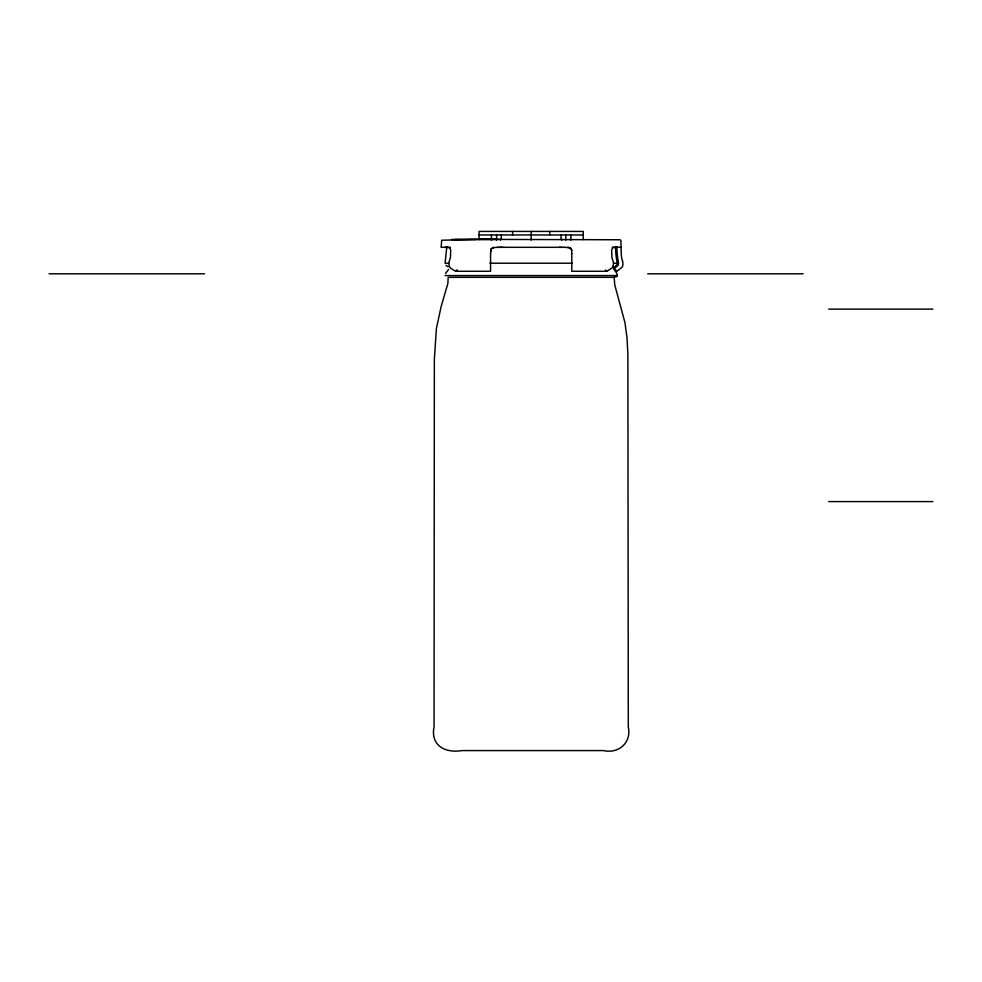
<?xml version="1.0" encoding="UTF-8"?>
<svg xmlns="http://www.w3.org/2000/svg" width="982" height="982" viewBox="0 0 982 982"><rect width="100%" height="100%" fill="white"/><g stroke="black" fill="none" stroke-linecap="round" stroke-linejoin="round"><path stroke-width="1.47" d="M497.223 247.366L493.774 247.538A12.521 11.367 73.2 0 0 493.136 247.611L490.975 249.17L490.558 253.872M490.57 251.932L491.27 248.618L493.578 247.562M446.785 247.022L445.092 263.213L448.578 263.213M615.493 246.654A90.013 90.013 0 0 0 617.261 263.201L616.782 264.87L613.566 267.73A1.657 1.657 0 0 0 613.455 268.565L616.5 272.886A4.309 4.309 0 0 1 617.15 274.395L617.212 275.979A1.35 1.35 0 0 1 616.954 276.494L614.167 277.329L448.173 277.329L447.89 283.344L441.114 306.642L436.401 328.54L434.351 359.363L434.056 726.827C430.226 745.633 445.509 753.415 461.896 750.579L603.464 750.579C618.746 754.09 631.782 742.453 628.296 726.827L627.879 354.207L627.032 337.968L624.957 322.673L614.744 284.792L614.167 277.329M613.038 266.294L613.419 264.023A9.845 9.845 0 0 0 613.296 262.28L613.198 261.74A13.159 13.159 0 0 0 612.866 260.561L612.424 259.248A15.111 15.111 0 0 1 611.86 256.928L611.651 249.919L612.805 247.636M445.521 273.475L448.614 269.387M457.146 269.792L455.648 271.278L452.567 269.449A21.997 21.997 0 0 1 451.106 268.454L450.701 268.135A4.591 4.591 0 0 1 449.253 266.318L448.921 264.023A9.845 9.845 0 0 1 449.044 262.28L449.142 261.74A13.159 13.159 0 0 1 449.486 260.561L449.916 259.248A15.111 15.111 0 0 0 450.493 256.928L450.689 249.919L449.584 247.648M615.444 267.583L618.009 265.447L618.574 263.053A88.699 88.699 0 0 1 616.819 246.642M571.782 253.589L571.782 271.278L606.692 271.278L608.005 270.529A66.101 66.101 0 0 0 609.343 269.719L609.773 269.449A20.512 20.512 0 0 0 611.455 268.295L611.651 268.135A4.591 4.591 0 0 0 613.087 266.318M497.002 247.366L498.169 247.341M498.107 247.341L499.384 247.329M499.322 247.329L500.366 247.329M500.206 247.329L501.09 247.317M451.475 239.485L496.573 239.375M500.93 247.329L502.06 247.317M612.24 247.317L621.225 247.317M454.666 239.485L499.372 239.375M501.962 247.317L503.876 247.317M617.457 247.317L613.198 247.525A12.521 5.033 -82.4 0 0 612.829 247.513M479.081 234.956L583.259 234.956M478.234 239.375L619.814 239.768A1.289 1.289 0 0 1 620.342 239.952A1.608 1.608 0 0 1 620.857 240.504L621.25 252.951A61.621 61.621 0 0 0 621.299 254.412L621.471 256.633A18.007 18.007 0 0 0 622.122 259.604L622.576 261.2M476.601 239.485L441.704 240.209L441.114 247.317L450.272 247.317M503.754 247.317L559.359 247.317M489.92 263.213L572.432 263.213M613.775 263.213L617.261 263.213M455.648 271.278L490.558 271.278L490.558 253.749M49.1 273.806L204.489 273.806M647.715 273.806L803.116 273.806M445.092 275.574L617.261 275.574M828.71 309.121L932.9 309.121M828.71 501.593L932.9 501.593M559.323 247.317L560.047 247.317M444.809 247.317L449.24 247.538M559.949 247.317L561.127 247.317M561.986 247.329L561.017 247.317M561.851 247.329L563.091 247.329M563.742 247.341L564.932 247.354M564.871 247.354L568.566 247.538A12.521 11.33 -67.9 0 1 569.204 247.648C571.585 247.157 571.978 252.313 571.72 250.864M567.363 247.439L568.161 247.501M569.351 247.66L568.762 247.562A17.909 16.007 -65.7 0 0 568.283 247.476M569.634 247.722L571.07 248.618L571.684 250.471M446 265.3L447.976 266.736M606.692 271.278L605.403 270.013M571.769 251.993L571.782 253.381M583.259 239.534L583.259 231.421L479.081 231.421L479.081 239.534M570.898 234.956L570.898 240.111M565.779 234.956L565.779 240.111M561.839 239.375L561.839 240.111M561.053 234.956L561.053 239.412M549.711 231.421L549.711 234.956M531.176 231.421L531.176 240.111M512.629 231.421L512.629 234.956M501.286 234.956L501.286 239.412M500.501 239.375L500.501 240.111M496.573 234.956L496.573 240.111M491.442 234.956L491.442 240.111M614.842 268.687A4.075 4.075 0 0 0 615.248 269.314L616.929 271.278L622.097 267.239A3.597 3.597 0 0 0 622.465 266.539L622.809 265.238A10.262 10.262 0 0 0 622.563 261.2M493.59 247.599A17.909 15.945 63 0 1 494.081 247.538M449.253 247.636A12.521 4.947 79.9 0 1 449.523 247.746"/></g></svg>
